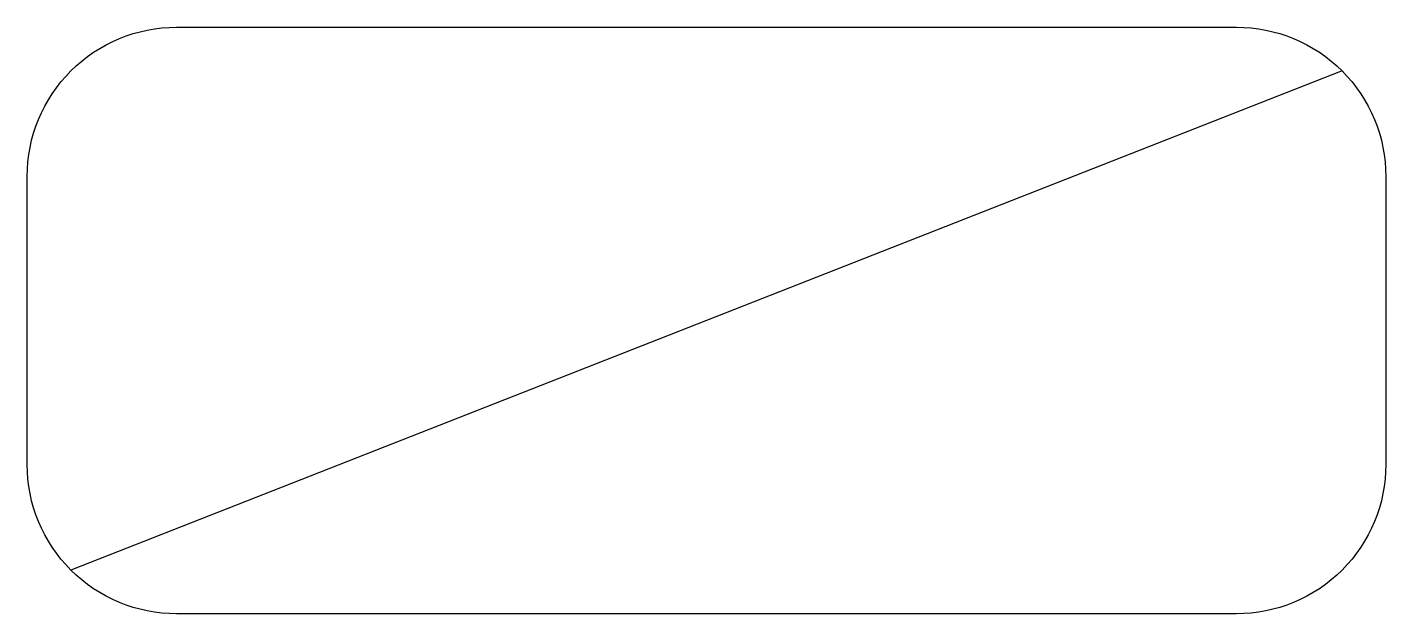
# Model space of a CAD drawing. Header units: millimetres. Extents: x -1.5 to 1.5, y -0.65 to 0.65.
import ezdxf

# ---------------------------------------------------------------- set-up
doc = ezdxf.new("R2010")
doc.units = ezdxf.units.MM

msp = doc.modelspace()

# ---------------------------------------------------------------- linework, layer by layer
msp.add_line((1.4042, 0.551), (-1.4042, -0.551))
msp.add_lwpolyline([(-1.5009, -0.3176), (-1.5009, 0.3176, -0.414214), (-1.1709, 0.6476), (1.1709, 0.6476, -0.414214), (1.5009, 0.3176), (1.5009, -0.3176, -0.414214), (1.1709, -0.6476), (-1.1709, -0.6476, -0.414214)], format="xyb", close=True)

doc.saveas('drawing.dxf')
